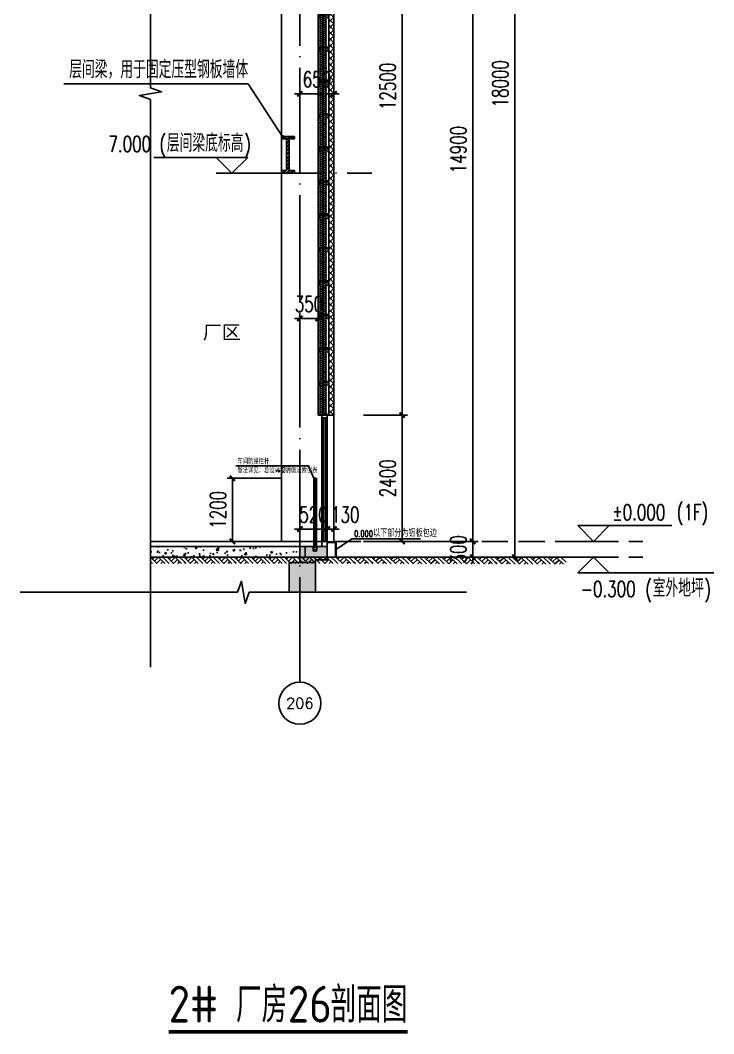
# Model space of a CAD drawing. Extents: x -1899985 to -450366, y 556196 to 2151267.
# Drawn here: x -967403 to -954212, y 558897 to 578165 of the extents above; entities that cross this region are included whole.
import ezdxf
from ezdxf.enums import TextEntityAlignment as Align

# ---------------------------------------------------------------- set-up
doc = ezdxf.new("R2010")
doc.units = 0
doc.header["$LTSCALE"] = 1000
doc.header["$MEASUREMENT"] = 0
for name, pattern in [('99轴线参照$0$DOTE', [2.42, 2, -0.2, 0.02, -0.2]), ('__DASH', [0.35, 0.25, -0.1]), ('DOTE', [2.42, 2, -0.2, 0.02, -0.2])]:
    doc.linetypes.add(name, pattern=pattern)
doc.layers.get('Defpoints').update_dxf_attribs({"color": 210})
for name, color, linetype in [('A-AXIS-D', 1, 'Continuous'), ('A-AXIS-DOTE', 14, 'DOTE'), ('A-AXIS-DP', 126, 'Continuous'), ('A-AXIS-SYMB', 3, 'Continuous'), ('A-CURTAIN', 134, 'Continuous'), ('A-HATCH-1', 252, 'Continuous'), ('A-HATCH-2', 251, 'Continuous'), ('A-HRAIL', 173, 'Continuous'), ('A-LIN-V', 9, 'Continuous'), ('A-SFCE', 30, 'Continuous'), ('A-WINDOW', 140, 'Continuous'), ('A-剖面图标准尺寸', 191, '99轴线参照$0$DOTE'), ('AS-COLN', 6, 'Continuous'), ('AS-WALL', 40, 'Continuous'), ('DIM_ELEV', 3, 'Continuous'), ('DIM_LEAD', 3, 'Continuous'), ('DIM_SYMB', 3, 'Continuous'), ('PUB_HATCH', 8, 'Continuous'), ('PUB_TEXT', 7, 'Continuous'), ('建-墙-填充', 8, 'Continuous'), ('建-柱-钢', 9, 'Continuous'), ('立面栏杆', 167, 'Continuous')]:
    doc.layers.add(name, color=color, linetype=linetype)
doc.styles.add('_TCH_AXIS', font='COMPLEX', dxfattribs={"bigfont": 'GBCBIG'})
doc.styles.add('_TCH_DIM', font='SIMPLEX', dxfattribs={"bigfont": 'GBCBIG'})
doc.styles.add('_TCH_DIM_T3', font='SIMPLEX', dxfattribs={"width": 0.705882, "bigfont": 'GBCBIG'})
doc.styles.get("Standard").update_dxf_attribs({"font": 'gbenor.shx', "bigfont": 'gbcbig.shx'})
doc.styles.add('图框', font='')
doc.styles.get('图框').set_extended_font_data('SimSun')
doc.dimstyles.new('_TCH_ARCH&&100', dxfattribs={"dimtxt": 297.5, "dimasz": 100, "dimexe": 100, "dimexo": 100, "dimgap": 126.25, "dimtad": 1, "dimdec": 0, "dimzin": 0, "dimdsep": 46, "dimtxsty": '_TCH_DIM_T3', "dimblk": 'ARCHTICK', "dimcen": 0.09, "dimclrt": 7, "dimazin": 2, "dimtfac": 1, "dimtdec": 0, "dimtix": 1, "dimtmove": 2, "dimatfit": 3, "dimfxl": 0, "dimtolj": 1, "dimtzin": 0, "dimarcsym": 0})

# ---------------------------------------------------------------- blocks, each defined once
blk = doc.blocks.new('A$C685418A6')
at = {"layer": '立面栏杆'}
for p, q in [((0, 89), (77, 89)), ((0, 89), (0, 84)), ((77, 84), (0, 84)), ((5, 70), (5, 13)), ((12, 70), (12, 13)), ((18, 84), (42, 84)), ((18, 77), (58, 77)), ((25, 29), (25, 13)), ((32, 29), (25, 29)), ((32, 29), (32, 13)), ((45, 29), (45, 13)), ((45, 29), (52, 29)), ((52, 29), (52, 13)), ((65, 70), (65, 13)), ((72, 70), (72, 13)), ((77, 89), (77, 84))]:
    blk.add_line(p, q, dxfattribs=at)
at = {"layer": '立面栏杆', "extrusion": (0, 0, -1)}
for centre, major_axis, start_param, end_param in [((18, 70), (13.3, 0.2), 3.155544, 4.72634), ((18, 13), (9.43, 9.43), 0.785398, 3.926991), ((18, 70), (4.71, 4.71), 3.926991, 5.497787), ((18, 13), (-4.71, 4.71), 2.356194, 5.497787), ((58, 13), (-9.43, 9.43), 2.356194, 5.497787), ((58, 13), (-4.71, 4.71), 2.356194, 5.497787), ((58, 70), (13.3, 0), -1.567074, 0.003723), ((58, 70), (-4.71, 4.71), 0.785398, 2.356194)]:
    blk.add_ellipse(centre, major_axis=major_axis, ratio=1, start_param=start_param, end_param=end_param, dxfattribs=at)
blk = doc.blocks.new('1200')
at = {"layer": 'A-HRAIL'}
for points in [[(6104, -107289), (6104, -105989), (6154, -105989), (6154, -107289)], [(6119, -107289), (6119, -105989), (6139, -105989), (6139, -107289)]]:
    blk.add_lwpolyline(points, close=True, dxfattribs=at)
blk.add_blockref('A$C685418A6', (6090, -107377), dxfattribs=at)
blk = doc.blocks.new('_ArchTick')
at = {"color": 0, "linetype": 'ByBlock', "const_width": 0.4}
blk.add_lwpolyline([(-0.5, -0.5), (0.5, 0.5)], dxfattribs=at)
blk = doc.blocks.new('*D223')
at = {"layer": 'A-AXIS-DP', "color": 0, "lineweight": -2}
for p, q in [((-962085, 568257), (-962085, 568592)), ((-961565, 568257), (-961565, 568592)), ((-962085, 568492), (-962185, 568492)), ((-962085, 568492), (-961565, 568492)), ((-961565, 568492), (-961465, 568492))]:
    blk.add_line(p, q, dxfattribs=at)
at = {"layer": 'Defpoints', "color": 0}
for p in [(-961565, 568492), (-962085, 568157), (-961565, 568157)]:
    blk.add_point(p, dxfattribs=at)
at = {"layer": 'A-AXIS-DP', "color": 0, "lineweight": -2, "xscale": 100, "yscale": 100, "zscale": 100}
blk.add_blockref('_ArchTick', (-962085, 568492), dxfattribs=at)
at = {"layer": 'A-AXIS-DP', "color": 0, "lineweight": -2, "xscale": 100, "yscale": 100, "zscale": 100, "rotation": 180}
blk.add_blockref('_ArchTick', (-961565, 568492), dxfattribs=at)
at = {"layer": 'A-AXIS-DP', "color": 7, "insert": (-961825, 568767), "char_height": 297.5, "attachment_point": 5, "style": '_TCH_DIM_T3'}
blk.add_mtext('\\A1;520', dxfattribs=at)
blk = doc.blocks.new('*D224')
at = {"layer": 'A-AXIS-DP', "color": 0, "lineweight": -2}
for p, q in [((-961565, 568257), (-961565, 568592)), ((-961435, 568257), (-961435, 568592)), ((-961565, 568492), (-961665, 568492)), ((-961565, 568492), (-961435, 568492)), ((-961435, 568492), (-961335, 568492))]:
    blk.add_line(p, q, dxfattribs=at)
at = {"layer": 'Defpoints', "color": 0}
for p in [(-961435, 568492), (-961565, 568157), (-961435, 568157)]:
    blk.add_point(p, dxfattribs=at)
at = {"layer": 'A-AXIS-DP', "color": 0, "lineweight": -2, "xscale": 100, "yscale": 100, "zscale": 100}
blk.add_blockref('_ArchTick', (-961565, 568492), dxfattribs=at)
at = {"layer": 'A-AXIS-DP', "color": 0, "lineweight": -2, "xscale": 100, "yscale": 100, "zscale": 100, "rotation": 180}
blk.add_blockref('_ArchTick', (-961435, 568492), dxfattribs=at)
at = {"layer": 'A-AXIS-DP', "color": 7, "insert": (-961221, 568767), "char_height": 297.5, "attachment_point": 5, "style": '_TCH_DIM_T3'}
blk.add_mtext('\\A1;130', dxfattribs=at)
blk = doc.blocks.new('*D225')
at = {"layer": 'A-AXIS-DP', "color": 0, "lineweight": -2}
for p, q in [((-962085, 572497), (-962185, 572497)), ((-962085, 571874), (-962085, 572597)), ((-962085, 572497), (-961735, 572497)), ((-961735, 571874), (-961735, 572597)), ((-961735, 572497), (-961635, 572497))]:
    blk.add_line(p, q, dxfattribs=at)
at = {"layer": 'Defpoints', "color": 0}
for p in [(-961735, 572497), (-962085, 571774), (-961735, 571774)]:
    blk.add_point(p, dxfattribs=at)
at = {"layer": 'A-AXIS-DP', "color": 0, "lineweight": -2, "xscale": 100, "yscale": 100, "zscale": 100}
blk.add_blockref('_ArchTick', (-962085, 572497), dxfattribs=at)
at = {"layer": 'A-AXIS-DP', "color": 0, "lineweight": -2, "xscale": 100, "yscale": 100, "zscale": 100, "rotation": 180}
blk.add_blockref('_ArchTick', (-961735, 572497), dxfattribs=at)
at = {"layer": 'A-AXIS-DP', "color": 7, "insert": (-961910, 572772), "char_height": 297.5, "attachment_point": 5, "style": '_TCH_DIM_T3'}
blk.add_mtext('\\A1;350', dxfattribs=at)
blk = doc.blocks.new('*D226')
at = {"layer": 'A-AXIS-DP', "color": 0, "lineweight": -2}
for p, q in [((-962085, 576766), (-962185, 576766)), ((-962085, 576017), (-962085, 576866)), ((-962085, 576766), (-961435, 576766)), ((-961435, 576017), (-961435, 576866)), ((-961435, 576766), (-961335, 576766))]:
    blk.add_line(p, q, dxfattribs=at)
at = {"layer": 'Defpoints', "color": 0}
for p in [(-961435, 576766), (-962085, 575917), (-961435, 575917)]:
    blk.add_point(p, dxfattribs=at)
at = {"layer": 'A-AXIS-DP', "color": 0, "lineweight": -2, "xscale": 100, "yscale": 100, "zscale": 100}
blk.add_blockref('_ArchTick', (-962085, 576766), dxfattribs=at)
at = {"layer": 'A-AXIS-DP', "color": 0, "lineweight": -2, "xscale": 100, "yscale": 100, "zscale": 100, "rotation": 180}
blk.add_blockref('_ArchTick', (-961435, 576766), dxfattribs=at)
at = {"layer": 'A-AXIS-DP', "color": 7, "insert": (-961760, 577041), "char_height": 297.5, "attachment_point": 5, "style": '_TCH_DIM_T3'}
blk.add_mtext('\\A1;650', dxfattribs=at)
blk = doc.blocks.new('*D227')
at = {"layer": 'A-AXIS-DP', "color": 0, "lineweight": -2}
for p, q in [((-962453, 569457), (-963467, 569457)), ((-963367, 568257), (-963367, 569457)), ((-962453, 568257), (-963467, 568257))]:
    blk.add_line(p, q, dxfattribs=at)
at = {"layer": 'Defpoints', "color": 0}
for p in [(-963367, 569457), (-962353, 569457), (-962353, 568257)]:
    blk.add_point(p, dxfattribs=at)
at = {"layer": 'A-AXIS-DP', "color": 0, "lineweight": -2, "xscale": 100, "yscale": 100, "zscale": 100}
for p, rotation in [((-963367, 569457), 90), ((-963367, 568257), 270)]:
    blk.add_blockref('_ArchTick', p, dxfattribs=dict(at, rotation=rotation))
at = {"layer": 'A-AXIS-DP', "color": 7, "insert": (-963642, 568857), "char_height": 297.5, "attachment_point": 5, "rotation": 90, "style": '_TCH_DIM_T3'}
blk.add_mtext('\\A1;1200', dxfattribs=at)
blk = doc.blocks.new('*D229')
at = {"layer": 'A-AXIS-DP', "color": 0, "lineweight": -2}
for p, q in [((-960876, 583157), (-960039, 583157)), ((-960139, 570657), (-960139, 583157)), ((-960876, 570657), (-960039, 570657))]:
    blk.add_line(p, q, dxfattribs=at)
at = {"layer": 'Defpoints', "color": 0}
for p in [(-960976, 583157), (-960139, 583157), (-960976, 570657)]:
    blk.add_point(p, dxfattribs=at)
at = {"layer": 'A-AXIS-DP', "color": 0, "lineweight": -2, "xscale": 100, "yscale": 100, "zscale": 100}
for p, rotation in [((-960139, 583157), 90), ((-960139, 570657), 270)]:
    blk.add_blockref('_ArchTick', p, dxfattribs=dict(at, rotation=rotation))
at = {"layer": 'A-AXIS-DP', "color": 7, "insert": (-960414, 576907), "char_height": 297.5, "attachment_point": 5, "rotation": 90, "style": '_TCH_DIM_T3'}
blk.add_mtext('\\A1;12500', dxfattribs=at)
blk = doc.blocks.new('*D230')
at = {"layer": 'A-AXIS-DP', "color": 0, "lineweight": -2}
for p, q in [((-960876, 570657), (-960039, 570657)), ((-960139, 568257), (-960139, 570657)), ((-960876, 568257), (-960039, 568257))]:
    blk.add_line(p, q, dxfattribs=at)
at = {"layer": 'Defpoints', "color": 0}
for p in [(-960976, 570657), (-960139, 570657), (-960976, 568257)]:
    blk.add_point(p, dxfattribs=at)
at = {"layer": 'A-AXIS-DP', "color": 0, "lineweight": -2, "xscale": 100, "yscale": 100, "zscale": 100}
for p, rotation in [((-960139, 570657), 90), ((-960139, 568257), 270)]:
    blk.add_blockref('_ArchTick', p, dxfattribs=dict(at, rotation=rotation))
at = {"layer": 'A-AXIS-DP', "color": 7, "insert": (-960414, 569457), "char_height": 297.5, "attachment_point": 5, "rotation": 90, "style": '_TCH_DIM_T3'}
blk.add_mtext('\\A1;2400', dxfattribs=at)
blk = doc.blocks.new('*D231')
at = {"layer": 'A-AXIS-D', "color": 0, "lineweight": -2}
for p, q in [((-960028, 568257), (-958695, 568257)), ((-958795, 568257), (-958795, 568357)), ((-958795, 567957), (-958795, 568257)), ((-960028, 567957), (-958695, 567957)), ((-958795, 567957), (-958795, 567857))]:
    blk.add_line(p, q, dxfattribs=at)
at = {"layer": 'Defpoints', "color": 0}
for p in [(-960128, 568257), (-958795, 568257), (-960128, 567957)]:
    blk.add_point(p, dxfattribs=at)
at = {"layer": 'A-AXIS-D', "color": 0, "lineweight": -2, "xscale": 100, "yscale": 100, "zscale": 100}
for p, rotation in [((-958795, 568257), 270), ((-958795, 567957), 90)]:
    blk.add_blockref('_ArchTick', p, dxfattribs=dict(at, rotation=rotation))
at = {"layer": 'A-AXIS-D', "color": 7, "insert": (-959070, 568107), "char_height": 297.5, "attachment_point": 5, "rotation": 90, "style": '_TCH_DIM_T3'}
blk.add_mtext('\\A1;300', dxfattribs=at)
blk = doc.blocks.new('*D232')
at = {"layer": 'A-AXIS-D', "color": 0, "lineweight": -2}
for p, q in [((-960028, 583157), (-958695, 583157)), ((-958795, 568257), (-958795, 583157)), ((-960028, 568257), (-958695, 568257))]:
    blk.add_line(p, q, dxfattribs=at)
at = {"layer": 'Defpoints', "color": 0}
for p in [(-960128, 583157), (-958795, 583157), (-960128, 568257)]:
    blk.add_point(p, dxfattribs=at)
at = {"layer": 'A-AXIS-D', "color": 0, "lineweight": -2, "xscale": 100, "yscale": 100, "zscale": 100}
for p, rotation in [((-958795, 583157), 90), ((-958795, 568257), 270)]:
    blk.add_blockref('_ArchTick', p, dxfattribs=dict(at, rotation=rotation))
at = {"layer": 'A-AXIS-D', "color": 7, "insert": (-959070, 575707), "char_height": 297.5, "attachment_point": 5, "rotation": 90, "style": '_TCH_DIM_T3'}
blk.add_mtext('\\A1;14900', dxfattribs=at)
blk = doc.blocks.new('*D234')
at = {"layer": 'A-AXIS-D', "color": 0, "lineweight": -2}
for p, q in [((-959228, 585957), (-957895, 585957)), ((-957995, 567957), (-957995, 585957)), ((-959228, 567957), (-957895, 567957))]:
    blk.add_line(p, q, dxfattribs=at)
at = {"layer": 'Defpoints', "color": 0}
for p in [(-959328, 585957), (-957995, 585957), (-959328, 567957)]:
    blk.add_point(p, dxfattribs=at)
at = {"layer": 'A-AXIS-D', "color": 0, "lineweight": -2, "xscale": 100, "yscale": 100, "zscale": 100}
for p, rotation in [((-957995, 585957), 90), ((-957995, 567957), 270)]:
    blk.add_blockref('_ArchTick', p, dxfattribs=dict(at, rotation=rotation))
at = {"layer": 'A-AXIS-D', "color": 7, "insert": (-958270, 576957), "char_height": 297.5, "attachment_point": 5, "rotation": 90, "style": '_TCH_DIM_T3'}
blk.add_mtext('\\A1;18000', dxfattribs=at)
blk = doc.blocks.new('$LinePat$素土夯实')
at = {"color": 0}
for p, q in [((0, -210), (210, 0)), ((120, -300), (420, 0)), ((420, 0), (608, -188)), ((495, -300), (795, 0)), ((615, 0), (705, -90)), ((210, -210), (300, -300)), ((315, -105), (502, -293)), ((705, -300), (795, -210))]:
    blk.add_line(p, q, dxfattribs=at)
blk = doc.blocks.new('CURVEPATTERNLIB$SYSLIB$岩棉板')
at = {"color": 0}
for p, q in [((0, -17), (12, -67)), ((12, -67), (24, -17))]:
    blk.add_line(p, q, dxfattribs=at)
for centre, start, end in [((12, -17), 0, 180), ((0, -67), 270, 0), ((24, -67), 180, 270)]:
    blk.add_arc(centre, 12, start, end, dxfattribs=at)
blk = doc.blocks.new('CURVEPATTERNLIB$SYSLIB$防水材料1')
at = {"layer": 'PUB_HATCH'}
h = blk.add_hatch(dxfattribs=at)
h.set_pattern_fill('ANSI31', color=256, scale=10, angle=90, style=0)
h.set_pattern_definition([(45, (-196995.837, -685381.036), (11.22532015, -11.22532015), [])])
h.paths.add_polyline_path([(35, 0), (0, 0), (0, -100), (35, -100), (35, -90), (30, -90), (30, -95), (5, -95), (5, -5), (30, -5), (30, -10), (35, -10)])
h = blk.add_hatch(dxfattribs=at)
h.set_pattern_fill('ANSI31', color=256, scale=10, angle=90, style=0)
h.set_pattern_definition([(45, (-196695.837, -685381.036), (11.22532015, -11.22532015), [])])
h.paths.add_polyline_path([(335, 0), (300, 0), (300, -100), (335, -100), (335, -90), (330, -90), (330, -95), (305, -95), (305, -5), (330, -5), (330, -10), (335, -10)])
at = {"layer": 'A-LIN-V', "extrusion": (-3.26108e-18, 2.41725e-31, -1)}
blk.add_line((600, 0), (600, -100), dxfattribs=at)
at = {"layer": 'A-LIN-V'}
for p, q in [((30, -10), (35, -10)), ((30, -90), (35, -90)), ((330, -10), (335, -10)), ((330, -90), (335, -90))]:
    blk.add_line(p, q, dxfattribs=at)
at = {"layer": 'A-LIN-V', "extrusion": (-3.26108e-18, 2.41725e-31, -1)}
for points in [[(-35, -10), (-35, 0), (0, 0), (0, -100), (-35, -100), (-35, -90)], [(-335, -10), (-335, 0), (-300, 0), (-300, -100), (-335, -100), (-335, -90)], [(-30, -10), (-30, -5), (-5, -5), (-5, -95), (-30, -95), (-30, -90)], [(-330, -10), (-330, -5), (-305, -5), (-305, -95), (-330, -95), (-330, -90)]]:
    blk.add_lwpolyline(points, dxfattribs=at)
at = {"layer": 'A-LIN-V', "xscale": 0.8142221102150538, "yscale": 0.8108108108108109, "zscale": 0.8142221102150538}
for p in [(0, -20.1), (19.5, -20.1), (39.1, -20.1), (58.6, -20.1), (78.2, -20.1), (97.7, -20.1), (117.2, -20.1), (136.8, -20.1), (156.3, -20.1), (175.9, -20.1), (195.4, -20.1), (215, -20.1), (234.5, -20.1), (254, -20.1), (273.6, -20.1), (293.1, -20.1), (312.7, -20.1), (332.2, -20.1), (351.7, -20.1), (371.3, -20.1), (390.8, -20.1), (410.4, -20.1), (429.9, -20.1), (449.5, -20.1), (469, -20.1), (488.5, -20.1), (508.1, -20.1), (527.6, -20.1), (547.2, -20.1), (566.7, -20.1), (586.2, -20.1)]:
    blk.add_blockref('CURVEPATTERNLIB$SYSLIB$岩棉板', p, dxfattribs=at)

msp = doc.modelspace()

# ---------------------------------------------------------------- hatches: boundary and pattern name
at = {"layer": 'A-HATCH-1'}
h = msp.add_hatch(dxfattribs=at)
h.set_pattern_fill('混凝土', color=256, scale=50)
h.set_pattern_definition([(50, (0, 0), (358.63009, -31.37607), [37.5, -412.5]), (355, (0, 0), (-69.37567, 376.09607), [30, -330]), (100.4514, (29.9, -2.6), (289.25469, 344.71977), [31.8701, -350.57106]), (46.1842, (0, 100), (533.62052, -82.7595), [56.25, -618.75]), (96.6356, (44.47, 93.1), (467.33135, 487.05894), [47.80514, -525.8565]), (351.1842, (0, 100), (467.33097, 487.0593), [45, -495]), (21, (50, 75), (298.453526, -201.309445), [37.5, -412.5]), (326, (50, 75), (121.65767, 362.57502), [30, -330]), (71.4514, (74.87, 58.22), (420.11131, 161.26525), [31.8701, -350.57106]), (37.5, (0, 0), (6.079928, 166.446927), [0, -326, 0, -335, 0, -331.25]), (7.5, (0, 0), (131.53477, 197.205856), [0, -191, 0, -318.5, 0, -126.25]), (327.5, (-111.5, 0), (266.911218, -11.277436), [0, -125, 0, -390, 0, -517.5]), (317.5, (-161.5, 0), (291.593085, 50.05249), [0, -162.5, 0, -259, 0, -367.5])])
h.paths.add_polyline_path([(-962085.3, 567957.5), (-962085.3, 568157.5), (-964925.7, 568157.5), (-964925.7, 567957.5)])
at = {"layer": 'PUB_HATCH'}
h = msp.add_hatch(dxfattribs=at)
h.set_pattern_fill('多孔材料', color=256, scale=30, style=0)
h.set_pattern_definition([(45, (60, 0), (-60.000061, 60.000061), []), (135, (60, 0), (-60.000061, -60.000061), [])])
h.paths.add_polyline_path([(-961435.4, 570657.5), (-961435.4, 585907.5), (-961535.4, 585907.5), (-961535.4, 570657.5)])
for points in [[(-962085.3, 567907.5), (-961918.6, 567990.8), (-961885.3, 568157.5), (-962085.3, 568157.5)], [(-961918.6, 567990.8), (-961785.3, 567907.5), (-961565.3, 567907.5), (-961565.3, 568157.5), (-961885.3, 568157.5)], [(-961785.3, 567290), (-961785.3, 567857.5), (-962285.3, 567857.5), (-962285.3, 567290)], [(-961785.3, 567857.5), (-961785.3, 567907.5), (-961918.6, 567990.8), (-962085.3, 567907.5), (-962085.3, 567857.5)]]:
    msp.add_hatch(color=256, dxfattribs=at).paths.add_polyline_path(points)
at = {"layer": '建-墙-填充'}
h = msp.add_hatch(dxfattribs=at)
h.set_pattern_fill('金属', color=256, scale=20, style=0)
h.set_pattern_definition([(45, (0, 0), (-35.355339, 35.355339), []), (45, (23.57, 0), (-35.355339, 35.355339), [])])
h.paths.add_polyline_path([(-962185.3, 575958.1), (-962435.3, 575958.1), (-962435.3, 575908.1), (-962335.3, 575908.1), (-962335.3, 575308.1), (-962435.3, 575308.1), (-962435.3, 575258.1), (-962185.3, 575258.1), (-962185.3, 575308.1), (-962285.3, 575308.1), (-962285.3, 575908.1), (-962185.3, 575908.1)])

# ---------------------------------------------------------------- linework, layer by layer
at = {"layer": 'A-AXIS-D'}
msp.add_circle((-962085.3, 565180.6), 400, dxfattribs=at)
at = {"layer": 'A-AXIS-DOTE'}
for p, q in [((-962085.3, 565580.6), (-962085.3, 588346)), ((-963605.5, 575257.5), (-960712.4, 575257.5))]:
    msp.add_line(p, q, dxfattribs=at)
at = {"layer": 'A-AXIS-DOTE', "linetype": '__DASH', "ltscale": 2}
for p, q in [((-964925.7, 568257.5), (-955558, 568257.5)), ((-964925.7, 567957.5), (-955558, 567957.5))]:
    msp.add_line(p, q, dxfattribs=at)
at = {"layer": 'A-AXIS-SYMB'}
for p, q in [((-963066.6, 576956.9), (-966576.9, 576956.9)), ((-962409.1, 575942.4), (-963066.6, 576956.9))]:
    msp.add_line(p, q, dxfattribs=at)
at = {"layer": 'A-AXIS-SYMB', "const_width": 40}
msp.add_lwpolyline([(-962398.3, 575925.6, 1), (-962420, 575959.2, 1)], format="xyb", close=True, dxfattribs=at)
at = {"layer": 'A-CURTAIN', "const_width": 15}
msp.add_lwpolyline([(-961565.3, 568257.5), (-961385.4, 568257.5), (-961385.4, 567957.5)], dxfattribs=at)
at = {"layer": 'A-CURTAIN'}
msp.add_lwpolyline([(-961565.3, 568237.5), (-961405.4, 568237.5), (-961405.4, 567957.5)], dxfattribs=at)
at = {"layer": 'A-LIN-V'}
for p, q in [((-961735.4, 570657.5), (-961735.4, 585907.5)), ((-962435.3, 583157.5), (-962435.3, 568257.5)), ((-961435.4, 570657.5), (-961435.4, 568257.5))]:
    msp.add_line(p, q, dxfattribs=at)
at = {"layer": 'A-SFCE'}
for p, q in [((-964925.7, 568257.5), (-962135.3, 568257.5)), ((-962135.3, 568257.5), (-961634.2, 568257.5))]:
    msp.add_line(p, q, dxfattribs=at)
msp.add_lwpolyline([(-957199.8, 567957.5), (-961735.4, 567957.5)], dxfattribs=at)
at = {"layer": 'A-WINDOW'}
for p, q in [((-961665.3, 570607.5), (-961665.3, 568257.5)), ((-961632.3, 570607.5), (-961632.3, 568257.5)), ((-961598.3, 570607.5), (-961598.3, 568257.5)), ((-961565.3, 570607.5), (-961565.3, 568257.5))]:
    msp.add_line(p, q, dxfattribs=at)
for points in [[(-961565.3, 570657.5), (-961565.3, 570657.5), (-961565.3, 570607.5), (-961665.3, 570607.5), (-961665.3, 570657.5), (-961565.3, 570657.5)], [(-961565.3, 568257.5), (-961565.3, 568257.5), (-961565.3, 568157.5), (-961665.3, 568157.5), (-961665.3, 568257.5), (-961565.3, 568257.5)]]:
    msp.add_lwpolyline(points, dxfattribs=at)
at = {"layer": 'AS-COLN'}
for p, q in [((-962085.3, 568157.5), (-961885.3, 568157.5)), ((-962085.3, 568157.5), (-962085.3, 567907.5)), ((-961885.3, 568157.5), (-961565.3, 568157.5)), ((-961565.3, 568157.5), (-961565.3, 567907.5)), ((-962285.3, 567290), (-962285.3, 567857.5)), ((-962285.3, 567857.5), (-961785.3, 567857.5)), ((-962085.3, 567907.5), (-962085.3, 567907.5)), ((-962085.3, 567857.5), (-962085.3, 567907.5)), ((-962085.3, 567857.5), (-961785.3, 567857.5)), ((-961785.3, 567857.5), (-961785.3, 567907.5)), ((-961785.3, 567907.5), (-961565.3, 567907.5)), ((-961785.3, 567290), (-961785.3, 567857.5)), ((-962285.3, 567290), (-961785.3, 567290))]:
    msp.add_line(p, q, dxfattribs=at)
msp.add_lwpolyline([(-964925.7, 568157.5), (-961985.3, 568157.5), (-961985.3, 567957.5), (-964925.7, 567957.5)], dxfattribs=at)
at = {"layer": 'AS-WALL'}
for p, q in [((-961535.4, 570657.5), (-961535.4, 585907.5)), ((-961435.4, 570657.5), (-961435.4, 585907.5)), ((-961435.4, 570657.5), (-961735.4, 570657.5)), ((-961535.4, 570657.5), (-961435.4, 570657.5))]:
    msp.add_line(p, q, dxfattribs=at)
at = {"layer": 'DIM_ELEV'}
for p, q in [((-963076.1, 575557.5), (-964864.1, 575557.5)), ((-963376.1, 575257.5), (-963676.1, 575557.5)), ((-963376.1, 575257.5), (-963076.1, 575557.5)), ((-962374.9, 575257.5), (-963676.1, 575257.5)), ((-956499.8, 568257.5), (-956799.8, 568557.5)), ((-956799.8, 568557.5), (-955011.8, 568557.5)), ((-956499.8, 568257.5), (-956199.8, 568557.5)), ((-957199.8, 568257.5), (-956199.8, 568257.5)), ((-957199.8, 567957.5), (-956199.8, 567957.5)), ((-956499.8, 567957.5), (-956799.8, 567657.5)), ((-956499.8, 567957.5), (-956199.8, 567657.5)), ((-956799.8, 567657.5), (-954211.9, 567657.5))]:
    msp.add_line(p, q, dxfattribs=at)
at = {"layer": 'DIM_LEAD'}
for p, q in [((-961385.4, 568107.5), (-961095, 568303.5)), ((-961095, 568303.5), (-959788.4, 568303.5))]:
    msp.add_line(p, q, dxfattribs=at)
msp.add_lwpolyline([(-961385.4, 568107.5, 0, 32, 0), (-961286, 568174.6, 0, 0, 0)], format="xyseb", dxfattribs=at)
at = {"layer": 'DIM_SYMB'}
for p, q in [((-961917.8, 569694.4), (-963304.5, 569694.4)), ((-961804.7, 569430.7), (-961917.8, 569694.4))]:
    msp.add_line(p, q, dxfattribs=at)
for points in [[(-964925.7, 587675.8), (-964925.7, 576882.3), (-964715.7, 576805.9), (-965135.7, 576731.8), (-964925.7, 576657.3), (-964925.7, 565863.8)], [(-958913.7, 567290), (-963045.7, 567290), (-963122.1, 567080), (-963196.2, 567500), (-963270.7, 567290), (-967402.6, 567290)]]:
    msp.add_lwpolyline(points, dxfattribs=at)
at = {"layer": 'DIM_SYMB', "const_width": 12}
msp.add_lwpolyline([(-961802.3, 569425.2, 1), (-961807.1, 569436.2, 1)], format="xyb", close=True, dxfattribs=at)
at = {"layer": 'DIM_SYMB', "const_width": 70}
msp.add_lwpolyline([(-964581.5, 558932.5), (-960033, 558932.5)], dxfattribs=at)
at = {"layer": '建-柱-钢'}
for p, q in [((-962185.3, 575958.1), (-962435.3, 575958.1)), ((-962435.3, 575958.1), (-962435.3, 575908.1)), ((-962185.3, 575908.1), (-962185.3, 575958.1)), ((-962435.3, 575908.1), (-962335.3, 575908.1)), ((-962335.3, 575908.1), (-962335.3, 575308.1)), ((-962285.3, 575308.1), (-962285.3, 575908.1)), ((-962285.3, 575908.1), (-962185.3, 575908.1)), ((-962335.3, 575308.1), (-962435.3, 575308.1)), ((-962435.3, 575308.1), (-962435.3, 575258.1)), ((-962435.3, 575258.1), (-962185.3, 575258.1)), ((-962185.3, 575308.1), (-962285.3, 575308.1)), ((-962185.3, 575258.1), (-962185.3, 575308.1))]:
    msp.add_line(p, q, dxfattribs=at)

# ---------------------------------------------------------------- block references
at = {"layer": 'A-HATCH-1', "xscale": -0.4012877748394023, "yscale": 0.4, "zscale": 0.4}
for p in [(-964606.6, 567957.5), (-964287.6, 567957.5), (-963968.6, 567957.5), (-963649.6, 567957.5), (-963330.5, 567957.5), (-963011.5, 567957.5), (-962692.5, 567957.5), (-962373.5, 567957.5), (-962054.4, 567957.5), (-961735.4, 567957.5)]:
    msp.add_blockref('$LinePat$素土夯实', p, dxfattribs=at)
at = {"layer": 'A-HATCH-2'}
for name, p, xscale, yscale, zscale, rotation in [('CURVEPATTERNLIB$SYSLIB$防水材料1', (-961535.4, 578282.5), 2.097841974044851, 1.999999999990687, 1.999999999990687, 269.9999999978559), ('CURVEPATTERNLIB$SYSLIB$防水材料1', (-961535.4, 577011.6), 2.097841974044851, 1.999999999990687, 1.999999999990687, 269.9999999978559), ('CURVEPATTERNLIB$SYSLIB$防水材料1', (-961535.4, 575740.8), 2.097841974044851, 1.999999999990687, 1.999999999990687, 269.9999999978559), ('CURVEPATTERNLIB$SYSLIB$防水材料1', (-961535.4, 574470), 2.097841974044851, 1.999999999990687, 1.999999999990687, 269.9999999978559), ('CURVEPATTERNLIB$SYSLIB$防水材料1', (-961535.4, 573199.1), 2.097841974044851, 1.999999999990687, 1.999999999990687, 269.9999999978559), ('CURVEPATTERNLIB$SYSLIB$防水材料1', (-961535.4, 571928.3), 2.097841974044851, 1.999999999990687, 1.999999999990687, 269.9999999978559), ('$LinePat$素土夯实', (-961398.5, 567956.6), -0.4237928464270466, 0.4, 0.4, 359.847208730931), ('$LinePat$素土夯实', (-961061.6, 567955.7), -0.4237928464270466, 0.4, 0.4, 359.847208730931), ('$LinePat$素土夯实', (-960724.7, 567954.8), -0.4237928464270466, 0.4, 0.4, 359.847208730931), ('$LinePat$素土夯实', (-960387.8, 567953.9), -0.4237928464270466, 0.4, 0.4, 359.847208730931), ('$LinePat$素土夯实', (-960050.8, 567953), -0.4237928464270466, 0.4, 0.4, 359.847208730931), ('$LinePat$素土夯实', (-959713.9, 567952.1), -0.4237928464270466, 0.4, 0.4, 359.847208730931), ('$LinePat$素土夯实', (-959377, 567951.2), -0.4237928464270466, 0.4, 0.4, 359.847208730931), ('$LinePat$素土夯实', (-959040.1, 567950.3), -0.4237928464270466, 0.4, 0.4, 359.847208730931), ('$LinePat$素土夯实', (-958703.2, 567949.4), -0.4237928464270466, 0.4, 0.4, 359.847208730931), ('$LinePat$素土夯实', (-958366.3, 567948.5), -0.4237928464270466, 0.4, 0.4, 359.847208730931), ('$LinePat$素土夯实', (-958029.4, 567947.6), -0.4237928464270466, 0.4, 0.4, 359.847208730931), ('$LinePat$素土夯实', (-957692.4, 567946.7), -0.4237928464270466, 0.4, 0.4, 359.847208730931), ('$LinePat$素土夯实', (-957355.5, 567945.8), -0.4237928464270466, 0.4, 0.4, 359.847208730931), ('$LinePat$素土夯实', (-957018.6, 567944.9), -0.4237928464270466, 0.4, 0.4, 359.847208730931)]:
    msp.add_blockref(name, p, dxfattribs=dict(at, xscale=xscale, yscale=yscale, zscale=zscale, rotation=rotation))
at = {"layer": 'A-剖面图标准尺寸', "linetype": 'Continuous'}
msp.add_blockref('1200', (-967924.6, 675446), dxfattribs=at)

# ---------------------------------------------------------------- texts
at = {"layer": 'PUB_TEXT'}
for s, height, style, p in [('层间梁，用于固定压型钢板墙体', 337.589, '_TCH_DIM', (-966471.9, 577061.9)), ('层间梁底标高', 337.59, '_TCH_DIM', (-964614.6, 575662.5)), ('厂区', 264.35, '图框', (-963929.3, 572102.8)), ('车间防撞栏杆', 101.28, '_TCH_DIM', (-963273, 569725.9)), ('做法详见：总设计说明', 101.28, '_TCH_DIM', (-963273, 569557.9)), ('设计做法索引表', 101.28, '_TCH_DIM', (-962457.8, 569557.9)), ('以下部分为铝板包边', 135.04, '_TCH_DIM', (-960692.7, 568345.5)), ('室外地坪', 337.59, '_TCH_DIM', (-955372.6, 567202.5))]:
    msp.add_text(s, height=height, dxfattribs=dict(at, style=style)).set_placement(p)
at = {"layer": 'PUB_TEXT', "style": '_TCH_DIM', "width": 0.705882}
for s, height, p in [('7.000', 297.5, (-965724.6, 575662.5)), ('(', 297.5, (-964754.6, 575662.5)), (')', 297.5, (-963140.2, 575662.5)), ('~', 89.2, (-962535.8, 569557.9)), ('(1F)', 297.5, (-954911.8, 568662.5)), ('%%P0.000', 297.5, (-956141.8, 568662.5)), ('0.000', 119, (-961052.7, 568345.5)), ('-0.300', 297.5, (-956742.6, 567202.5)), ('(', 297.5, (-955512.6, 567202.5)), (')', 297.5, (-954389.6, 567202.5))]:
    msp.add_text(s, height=height, dxfattribs=at).set_placement(p)
at = {"layer": 'PUB_TEXT', "style": '_TCH_AXIS'}
msp.add_text('206', height=202.97, dxfattribs=at).set_placement((-962346.2, 565079.1), (-961824.3, 565079.1), align=Align.FIT)
at = {"layer": 'PUB_TEXT'}
for s, height, p in [('2#', 700, (-964581.5, 559109.7)), ('厂房', 675.18, (-963298.1, 559109.7)), ('26', 700, (-962315.2, 559109.7)), ('剖面图', 675.18, (-961498.5, 559109.7))]:
    msp.add_text(s, height=height, dxfattribs=at).set_placement(p)

# ---------------------------------------------------------------- dimensions: what is measured, and where the dimension line sits
at = {"layer": 'A-AXIS-D'}
for p1, p2, picture, middle in [((-959328.1, 567957.5), (-959328.1, 585957.5), '*D234', (-958269.8, 576957.5)), ((-960128.1, 568257.5), (-960128.1, 583157.5), '*D232', (-959069.8, 575707.5)), ((-960128.1, 567957.5), (-960128.1, 568257.5), '*D231', (-959069.8, 568107.5))]:
    dim = msp.add_aligned_dim(p1=p1, p2=p2, distance=-1333.3, dimstyle='_TCH_ARCH&&100', dxfattribs=at)
    dim.commit()
    dim.dimension.update_dxf_attribs({"geometry": picture, "text_midpoint": middle})
at = {"layer": 'A-AXIS-DP'}
for p1, p2, distance, picture, middle in [((-960975.9, 570657.5), (-960975.9, 583157.5), -837, '*D229', (-960413.9, 576907.5)), ((-962085.3, 575916.7), (-961435.4, 575916.7), 849.6, '*D226', (-961760.3, 577041.2)), ((-962085.3, 571774), (-961735.4, 571774), 723.2, '*D225', (-961910.3, 572772.2)), ((-960975.9, 568257.5), (-960975.9, 570657.5), -837, '*D230', (-960413.9, 569457.5)), ((-962353.5, 568257.5), (-962353.5, 569457.5), 1013.8, '*D227', (-963642.3, 568857.5)), ((-962085.3, 568157.5), (-961565.3, 568157.5), 334.9, '*D223', (-961825.3, 568767.4))]:
    dim = msp.add_aligned_dim(p1=p1, p2=p2, distance=distance, dimstyle='_TCH_ARCH&&100', dxfattribs=at)
    dim.commit()
    dim.dimension.update_dxf_attribs({"geometry": picture, "text_midpoint": middle})
dim = msp.add_linear_dim(base=(-961435.4, 568492.4), p1=(-961565.3, 568157.5), p2=(-961435.4, 568157.5), angle=0, dimstyle='_TCH_ARCH&&100', dxfattribs=at)
dim.commit()
dim.dimension.update_dxf_attribs({"geometry": '*D224', "text_midpoint": (-961221.4, 568767.4), "dimtype": 129})

doc.saveas('drawing.dxf')
